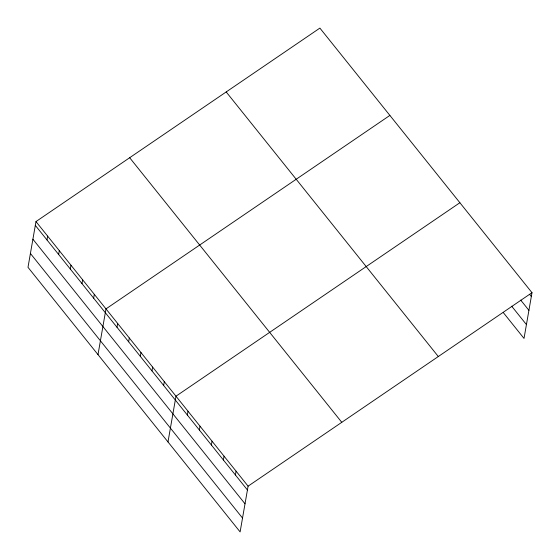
<?xml version="1.0" encoding="UTF-8"?>
<svg xmlns="http://www.w3.org/2000/svg" width="560" height="560" viewBox="0 0 560 560"><rect width="100%" height="100%" fill="white"/><g stroke="black" fill="none" stroke-linecap="round" stroke-linejoin="round"><path stroke-width="0.84" d="M35.98 221.571L28 267.316L240.114 531.902L248.094 486.164L532 292.684L319.886 28.098L35.98 221.571L248.094 486.164M46.984 239.932L47.649 236.124M58.653 254.485L59.318 250.677M70.315 269.038L70.98 265.23M81.984 283.591L82.649 279.783M93.646 298.144L94.311 294.336M98 354.627L105.98 308.889L389.886 115.409M116.984 327.25L117.649 323.442M128.646 341.803L129.311 337.995M140.315 356.356L140.98 352.548M151.977 370.909L152.642 367.094M163.646 385.462L164.311 381.647M167.993 441.945L175.98 396.2L459.879 202.727M187.334 415.009L187.999 411.194M199.353 429.996L200.018 426.188M211.372 444.99L212.037 441.182M223.391 459.984L224.056 456.176M235.41 474.978L236.075 471.17M532 292.684L524.02 338.429L503.258 312.529M529.697 294.455L531.335 296.499M520.723 300.111L528.92 310.331M511.679 306.187L526.435 324.59M226.198 91.945L438.312 356.531M129.675 157.724L341.782 422.317M35.315 225.386L247.429 489.972M32.9 239.218L245.014 503.811M30.415 253.477L242.529 518.063"/></g></svg>
